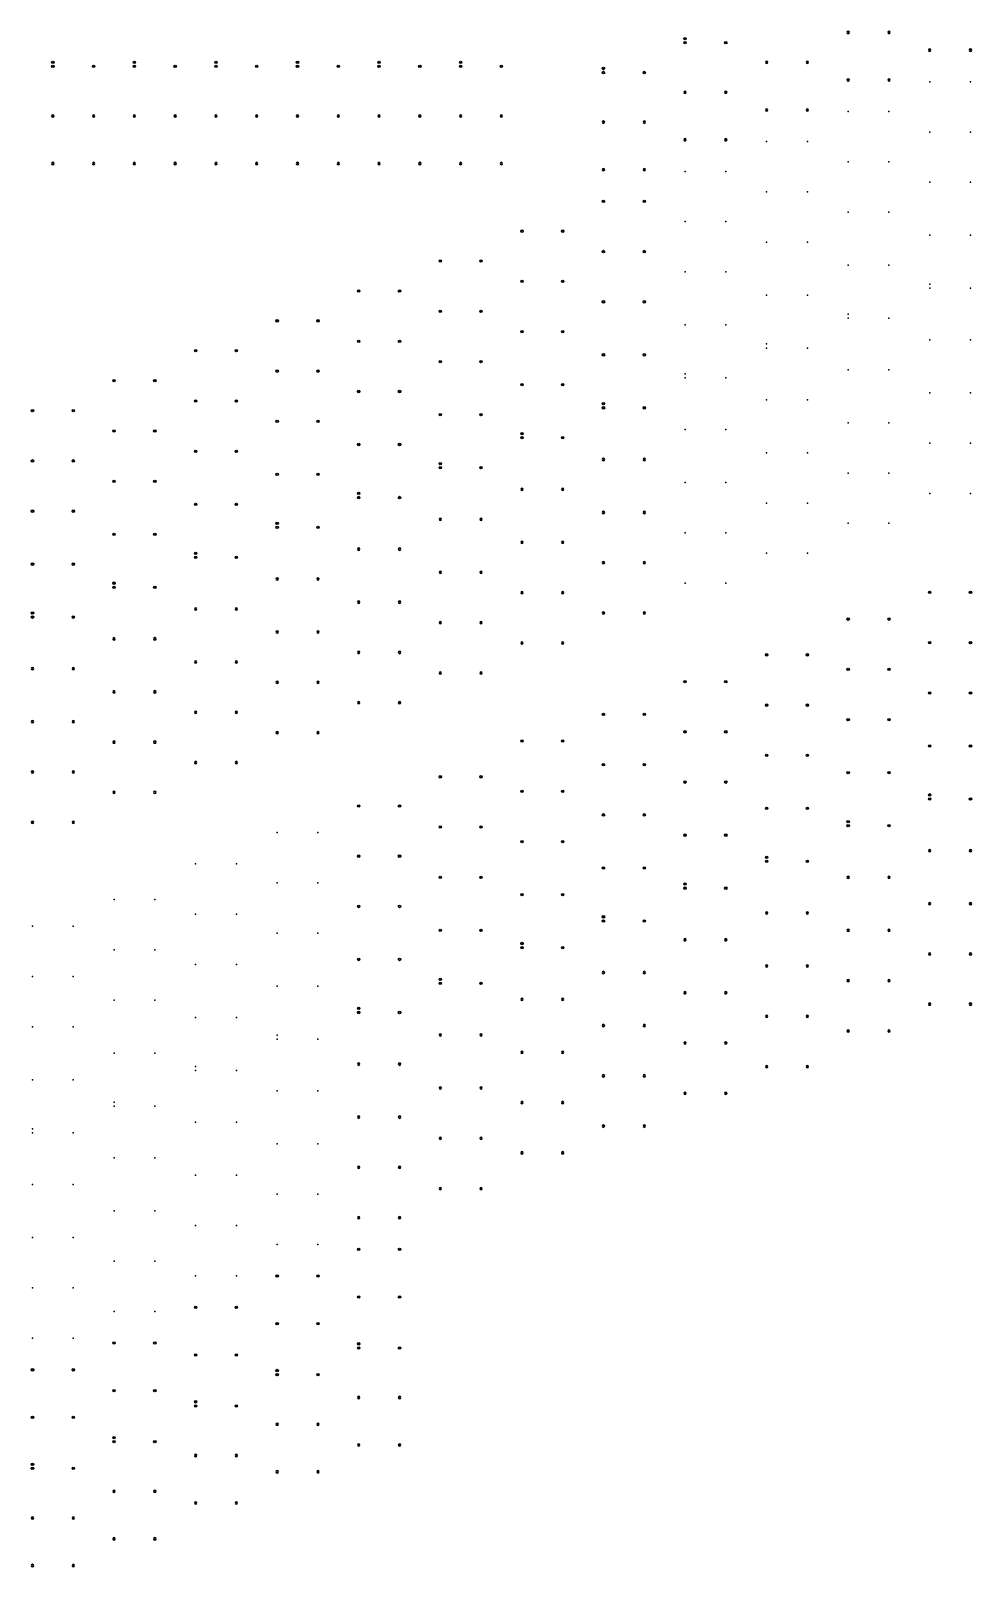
# Model space of a CAD drawing. Header units: millimetres. Extents: x 472828 to 475087, y 4317878 to 4319084.
# Drawn here: x 474806.3 to 474944.8, y 4318010 to 4318236.1 of the extents above; entities that cross this region are included whole.
import ezdxf

# ---------------------------------------------------------------- set-up
doc = ezdxf.new("R2010")
doc.units = ezdxf.units.MM
doc.linetypes.add('CENTER2', pattern=[1.125, 0.75, -0.125, 0.125, -0.125])
for name, color, linetype in [('10_T3_EOS_PILE_CP170_2_205', 10, 'Continuous'), ('12_T3_EOS_PILE_CP140_205', 12, 'Continuous'), ('13_T3_EOS_PILE_HEA_MOT_170', 13, 'Continuous'), ('14_T3_EOS_PILE_CP140_195', 14, 'Continuous'), ('15_T3_EOS_PILE_IPEA_1_225', 15, 'Continuous'), ('5_T3_EOS_PILE_HEA_MOT_190', 5, 'Continuous'), ('8_T3_EOS_PILE_CP170_1_220', 8, 'Continuous')]:
    doc.layers.add(name, color=color, linetype=linetype)

# ---------------------------------------------------------------- blocks, each defined once
blk = doc.blocks.new('*U3')
at = {"color": 0, "linetype": 'CENTER2', "transparency": 16777216}
for p, q in [((-183, 0), (-36, 0)), ((0, 36), (0, 183)), ((36, 0), (183, 0)), ((0, -183), (0, -36))]:
    blk.add_line(p, q, dxfattribs=at)
at = {"color": 0, "linetype": 'Continuous', "transparency": 16777216}
for p, q in [((-18, 0), (18, 0)), ((0, -18), (0, 18))]:
    blk.add_line(p, q, dxfattribs=at)
blk = doc.blocks.new('A$C6274595C')
at = {"color": 0}
blk.add_circle((0, 0), 179, dxfattribs=at)
at = {"color": 0, "linetype": 'CENTER2', "rotation": 45}
blk.add_blockref('*U3', (0, 0), dxfattribs=at)
blk = doc.blocks.new('*U5')
at = {"color": 0, "linetype": 'CENTER2', "transparency": 16777216}
for p, q in [((-183, 0), (-36, 0)), ((0, 36), (0, 183)), ((36, 0), (183, 0)), ((0, -183), (0, -36))]:
    blk.add_line(p, q, dxfattribs=at)
at = {"color": 0, "linetype": 'Continuous', "transparency": 16777216}
for p, q in [((-18, 0), (18, 0)), ((0, -18), (0, 18))]:
    blk.add_line(p, q, dxfattribs=at)
blk = doc.blocks.new('b-p')
at = {"color": 5}
blk.add_circle((0, 0), 179, dxfattribs=at)
at = {"color": 5, "linetype": 'CENTER2', "rotation": 45}
blk.add_blockref('*U5', (0, 0), dxfattribs=at)
blk = doc.blocks.new('*U7')
at = {"color": 0, "linetype": 'CENTER2', "transparency": 16777216}
for p, q in [((-183, 0), (-36, 0)), ((0, 36), (0, 183)), ((36, 0), (183, 0)), ((0, -183), (0, -36))]:
    blk.add_line(p, q, dxfattribs=at)
at = {"color": 0, "linetype": 'Continuous', "transparency": 16777216}
for p, q in [((-18, 0), (18, 0)), ((0, -18), (0, 18))]:
    blk.add_line(p, q, dxfattribs=at)
blk = doc.blocks.new('PVH POST')
at = {"color": 5}
blk.add_circle((0, 0), 179, dxfattribs=at)
at = {"color": 5, "linetype": 'CENTER2', "rotation": 45}
blk.add_blockref('*U7', (0, 0), dxfattribs=at)

msp = doc.modelspace()

# ---------------------------------------------------------------- linework, layer by layer
at = {"layer": '10_T3_EOS_PILE_CP170_2_205', "extrusion": (0, 0.026041, 0.999661)}
for p in [(474944.53, 4318175.46, 694.05), (474944.53, 4318168.06, 694.24)]:
    msp.add_point(p, dxfattribs=at)
at = {"layer": '10_T3_EOS_PILE_CP170_2_205', "extrusion": (0, 0.021666, 0.999765)}
for p in [(474932.53, 4318171.05, 694.27), (474932.53, 4318163.66, 694.44)]:
    msp.add_point(p, dxfattribs=at)
at = {"layer": '10_T3_EOS_PILE_CP170_2_205', "extrusion": (0, 0.018336, 0.999832)}
for p in [(474920.53, 4318166.65, 694.58), (474920.53, 4318159.25, 694.71)]:
    msp.add_point(p, dxfattribs=at)
at = {"layer": '10_T3_EOS_PILE_CP170_2_205', "extrusion": (0, 0.015811, 0.999875)}
for p in [(474908.53, 4318162.25, 694.91), (474908.53, 4318154.85, 695.02)]:
    msp.add_point(p, dxfattribs=at)
at = {"layer": '10_T3_EOS_PILE_CP170_2_205', "extrusion": (0, -0.004616, 0.999989)}
for p in [(474848.53, 4318118.15, 704.94), (474836.53, 4318113.55, 704.67), (474848.53, 4318110.75, 704.91), (474824.53, 4318108.29, 704.4), (474836.53, 4318106.15, 704.64), (474812.53, 4318104.36, 704.12), (474824.53, 4318100.89, 704.36), (474812.53, 4318096.96, 704.09)]:
    msp.add_point(p, dxfattribs=at)
at = {"layer": '12_T3_EOS_PILE_CP140_205', "extrusion": (0, 0.026041, 0.999661)}
for p in [(474938.53, 4318228.64, 692.67), (474938.53, 4318221.24, 692.86), (474944.53, 4318190.65, 693.65), (474944.53, 4318182.85, 693.86), (474938.53, 4318175.46, 694.05), (474938.53, 4318168.06, 694.24)]:
    msp.add_point(p, dxfattribs=at)
at = {"layer": '12_T3_EOS_PILE_CP140_205', "extrusion": (0, 0.021666, 0.999765)}
for p in [(474926.53, 4318224.24, 693.12), (474926.53, 4318216.84, 693.28), (474932.53, 4318186.25, 693.95), (474932.53, 4318178.45, 694.11), (474926.53, 4318171.05, 694.27), (474926.53, 4318163.66, 694.44)]:
    msp.add_point(p, dxfattribs=at)
at = {"layer": '12_T3_EOS_PILE_CP140_205', "extrusion": (0, 0.018336, 0.999832)}
for p in [(474914.53, 4318219.84, 693.6), (474914.53, 4318212.45, 693.74), (474920.53, 4318181.85, 694.3), (474920.53, 4318174.05, 694.44), (474914.53, 4318166.65, 694.58), (474914.53, 4318159.25, 694.71)]:
    msp.add_point(p, dxfattribs=at)
at = {"layer": '12_T3_EOS_PILE_CP140_205', "extrusion": (0, 0.015811, 0.999875)}
for p in [(474902.53, 4318215.45, 694.07), (474902.53, 4318208.05, 694.18), (474908.53, 4318177.45, 694.67), (474908.53, 4318169.65, 694.79), (474902.53, 4318162.25, 694.91), (474902.53, 4318154.85, 695.02)]:
    msp.add_point(p, dxfattribs=at)
at = {"layer": '12_T3_EOS_PILE_CP140_205', "extrusion": (0, -0.004616, 0.999989)}
for p in [(474842.53, 4318118.15, 704.94), (474830.53, 4318113.55, 704.67), (474842.53, 4318110.75, 704.91), (474818.53, 4318108.29, 704.4), (474830.53, 4318106.15, 704.64), (474806.53, 4318104.36, 704.12), (474818.53, 4318100.89, 704.36), (474806.53, 4318096.96, 704.09), (474842.53, 4318064.95, 704.7), (474830.53, 4318060.35, 704.42), (474842.53, 4318057.55, 704.66), (474818.53, 4318055.09, 704.15), (474830.53, 4318052.95, 704.39), (474806.53, 4318051.16, 703.88), (474818.53, 4318047.69, 704.12), (474806.53, 4318043.76, 703.85)]:
    msp.add_point(p, dxfattribs=at)
at = {"layer": '13_T3_EOS_PILE_HEA_MOT_170', "extrusion": (0, 0.026041, 0.999661)}
for p in [(474938.53, 4318198.85, 693.44), (474938.53, 4318198.25, 693.46)]:
    msp.add_point(p, dxfattribs=at)
at = {"layer": '13_T3_EOS_PILE_HEA_MOT_170', "extrusion": (0, 0.021666, 0.999765)}
for p in [(474926.53, 4318194.45, 693.77), (474926.53, 4318193.85, 693.78)]:
    msp.add_point(p, dxfattribs=at)
at = {"layer": '13_T3_EOS_PILE_HEA_MOT_170', "extrusion": (0, 0.018336, 0.999832)}
for p in [(474914.53, 4318190.05, 694.15), (474914.53, 4318189.45, 694.16)]:
    msp.add_point(p, dxfattribs=at)
at = {"layer": '13_T3_EOS_PILE_HEA_MOT_170', "extrusion": (0, 0.015811, 0.999875)}
for p in [(474902.53, 4318185.65, 694.54), (474902.53, 4318185.05, 694.55)]:
    msp.add_point(p, dxfattribs=at)
at = {"layer": '13_T3_EOS_PILE_HEA_MOT_170', "extrusion": (0, -0.004616, 0.999989)}
for p in [(474848.53, 4318087.75, 704.8), (474836.53, 4318083.15, 704.53), (474824.53, 4318077.89, 704.26), (474812.53, 4318073.96, 703.98)]:
    msp.add_point(p, dxfattribs=at)
at = {"layer": '14_T3_EOS_PILE_CP140_195', "extrusion": (0, 0.026041, 0.999661)}
for p in [(474944.53, 4318228.64, 692.67), (474944.53, 4318221.24, 692.86), (474944.53, 4318213.84, 693.05), (474944.53, 4318206.05, 693.25)]:
    msp.add_point(p, dxfattribs=at)
at = {"layer": '14_T3_EOS_PILE_CP140_195', "extrusion": (0, 0.021666, 0.999765)}
for p in [(474932.53, 4318224.24, 693.12), (474932.53, 4318216.84, 693.28), (474932.53, 4318209.45, 693.44), (474932.53, 4318201.65, 693.61)]:
    msp.add_point(p, dxfattribs=at)
at = {"layer": '14_T3_EOS_PILE_CP140_195', "extrusion": (0, 0.018336, 0.999832)}
for p in [(474920.53, 4318219.84, 693.6), (474920.53, 4318212.45, 693.74), (474920.53, 4318205.05, 693.87), (474920.53, 4318197.25, 694.02)]:
    msp.add_point(p, dxfattribs=at)
at = {"layer": '14_T3_EOS_PILE_CP140_195', "extrusion": (0, 0.015811, 0.999875)}
for p in [(474908.53, 4318215.45, 694.07), (474908.53, 4318208.05, 694.18), (474908.53, 4318200.65, 694.3), (474908.53, 4318192.85, 694.42)]:
    msp.add_point(p, dxfattribs=at)
at = {"layer": '14_T3_EOS_PILE_CP140_195', "extrusion": (0, -0.004616, 0.999989)}
for p in [(474848.53, 4318080.15, 704.77), (474836.53, 4318075.55, 704.49), (474848.53, 4318072.35, 704.73), (474824.53, 4318070.29, 704.22), (474812.53, 4318066.36, 703.95), (474836.53, 4318067.75, 704.46), (474848.53, 4318064.95, 704.7), (474824.53, 4318062.49, 704.19), (474836.53, 4318060.35, 704.42), (474812.53, 4318058.56, 703.91), (474848.53, 4318057.55, 704.66), (474824.53, 4318055.09, 704.15), (474836.53, 4318052.95, 704.39), (474812.53, 4318051.16, 703.88), (474824.53, 4318047.69, 704.12), (474812.53, 4318043.76, 703.85)]:
    msp.add_point(p, dxfattribs=at)
at = {"layer": '15_T3_EOS_PILE_IPEA_1_225', "extrusion": (0, 0.026041, 0.999661)}
msp.add_point((474944.53, 4318198.25, 693.46), dxfattribs=at)
at = {"layer": '15_T3_EOS_PILE_IPEA_1_225', "extrusion": (0, 0.021666, 0.999765)}
msp.add_point((474932.53, 4318193.85, 693.78), dxfattribs=at)
at = {"layer": '15_T3_EOS_PILE_IPEA_1_225', "extrusion": (0, 0.018336, 0.999832)}
msp.add_point((474920.53, 4318189.45, 694.16), dxfattribs=at)
at = {"layer": '15_T3_EOS_PILE_IPEA_1_225', "extrusion": (0, 0.015811, 0.999875)}
msp.add_point((474908.53, 4318185.05, 694.55), dxfattribs=at)
at = {"layer": '5_T3_EOS_PILE_HEA_MOT_190', "extrusion": (0, -0.004616, 0.999989)}
for p in [(474842.53, 4318088.35, 704.81), (474842.53, 4318087.75, 704.8), (474830.53, 4318083.75, 704.53), (474830.53, 4318083.15, 704.53), (474818.53, 4318078.49, 704.26), (474818.53, 4318077.89, 704.26), (474806.53, 4318074.56, 703.99), (474806.53, 4318073.96, 703.98)]:
    msp.add_point(p, dxfattribs=at)
at = {"layer": '8_T3_EOS_PILE_CP170_1_220', "extrusion": (0, 0.026041, 0.999661)}
for p in [(474938.53, 4318213.84, 693.05), (474938.53, 4318206.05, 693.25), (474938.53, 4318190.65, 693.65), (474938.53, 4318182.85, 693.86)]:
    msp.add_point(p, dxfattribs=at)
at = {"layer": '8_T3_EOS_PILE_CP170_1_220', "extrusion": (0, 0.021666, 0.999765)}
for p in [(474926.53, 4318209.45, 693.44), (474926.53, 4318201.65, 693.61), (474926.53, 4318186.25, 693.95), (474926.53, 4318178.45, 694.11)]:
    msp.add_point(p, dxfattribs=at)
at = {"layer": '8_T3_EOS_PILE_CP170_1_220', "extrusion": (0, 0.018336, 0.999832)}
for p in [(474914.53, 4318205.05, 693.87), (474914.53, 4318197.25, 694.02), (474914.53, 4318181.85, 694.3), (474914.53, 4318174.05, 694.44)]:
    msp.add_point(p, dxfattribs=at)
at = {"layer": '8_T3_EOS_PILE_CP170_1_220', "extrusion": (0, 0.015811, 0.999875)}
for p in [(474902.53, 4318200.65, 694.3), (474902.53, 4318192.85, 694.42), (474902.53, 4318177.45, 694.67), (474902.53, 4318169.65, 694.79)]:
    msp.add_point(p, dxfattribs=at)
at = {"layer": '8_T3_EOS_PILE_CP170_1_220', "extrusion": (0, -0.004616, 0.999989)}
for p in [(474842.53, 4318103.35, 704.87), (474848.53, 4318103.35, 704.87), (474830.53, 4318098.75, 704.6), (474836.53, 4318098.75, 704.6), (474818.53, 4318093.49, 704.33), (474824.53, 4318093.49, 704.33), (474842.53, 4318095.55, 704.84), (474848.53, 4318095.55, 704.84), (474806.53, 4318089.56, 704.06), (474812.53, 4318089.56, 704.06), (474830.53, 4318090.95, 704.57), (474836.53, 4318090.95, 704.57), (474818.53, 4318085.69, 704.29), (474824.53, 4318085.69, 704.29), (474806.53, 4318081.76, 704.02), (474812.53, 4318081.76, 704.02), (474842.53, 4318080.15, 704.77), (474830.53, 4318075.55, 704.49), (474842.53, 4318072.35, 704.73), (474818.53, 4318070.29, 704.22), (474806.53, 4318066.36, 703.95), (474830.53, 4318067.75, 704.46), (474818.53, 4318062.49, 704.19), (474806.53, 4318058.56, 703.91)]:
    msp.add_point(p, dxfattribs=at)

# ---------------------------------------------------------------- block references
at = {"color": 0, "extrusion": (0, 0.019942, 0.999801), "yscale": 0.001, "zscale": 0.001}
for name, p, xscale, rotation in [('PVH POST', (-474926.53, -4317363.37, 86805.54), -0.001, 89.99999999999991), ('PVH POST', (-474932.53, -4317363.37, 86805.54), -0.001, 89.99999999999991), ('PVH POST', (-474902.53, -4317362.46, 86806.32), 0.001, 89.99999999999999), ('PVH POST', (-474902.53, -4317361.86, 86806.32), 0.001, 89.99999999999999), ('b-p', (-474908.53, -4317361.86, 86806.32), 0.001, 89.99999999999999), ('PVH POST', (-474914.53, -4317358.96, 86805.94), -0.001, 89.99999999999991), ('PVH POST', (-474920.53, -4317358.96, 86805.94), -0.001, 89.99999999999991), ('PVH POST', (-474938.53, -4317360.77, 86805.17), -0.001, 89.99999999999991), ('PVH POST', (-474944.53, -4317360.77, 86805.17), -0.001, 89.99999999999991), ('A$C6274595C', (-474890.53, -4317358.05, 86806.71), 0.001, 89.99999999999999), ('A$C6274595C', (-474890.53, -4317357.45, 86806.71), 0.001, 89.99999999999999), ('b-p', (-474896.53, -4317357.45, 86806.71), 0.001, 89.99999999999999), ('PVH POST', (-474926.53, -4317356.37, 86805.54), -0.001, 89.99999999999991), ('PVH POST', (-474932.53, -4317356.37, 86805.54), -0.001, 89.99999999999991), ('PVH POST', (-474902.53, -4317354.56, 86806.32), -0.001, 89.99999999999991), ('PVH POST', (-474908.53, -4317354.56, 86806.32), -0.001, 89.99999999999991), ('PVH POST', (-474914.53, -4317351.96, 86805.94), -0.001, 89.99999999999991), ('PVH POST', (-474920.53, -4317351.96, 86805.94), -0.001, 89.99999999999991), ('A$C6274595C', (-474890.53, -4317350.15, 86806.71), -0.001, 89.99999999999991), ('A$C6274595C', (-474896.53, -4317350.15, 86806.71), -0.001, 89.99999999999991), ('PVH POST', (-474902.53, -4317347.56, 86806.32), -0.001, 89.99999999999991), ('PVH POST', (-474908.53, -4317347.56, 86806.32), -0.001, 89.99999999999991), ('A$C6274595C', (-474890.53, -4317343.15, 86806.71), -0.001, 89.99999999999991), ('A$C6274595C', (-474896.53, -4317343.15, 86806.71), -0.001, 89.99999999999991)]:
    msp.add_blockref(name, p, dxfattribs=dict(at, xscale=xscale, rotation=rotation))
at = {"color": 0, "extrusion": (0, 0.021167, 0.999776), "yscale": 0.001, "zscale": 0.001}
for name, p, xscale, rotation in [('PVH POST', (-474809.52, -4317249.32, 92098.71), 0.001, 89.99999999999999), ('PVH POST', (-474821.52, -4317249.32, 92098.71), 0.001, 89.99999999999999), ('PVH POST', (-474833.52, -4317249.32, 92098.71), 0.001, 89.99999999999999), ('PVH POST', (-474845.52, -4317249.32, 92098.71), 0.001, 89.99999999999999), ('PVH POST', (-474857.52, -4317249.32, 92098.71), 0.001, 89.99999999999999), ('A$C6274595C', (-474869.52, -4317249.32, 92098.71), 0.001, 89.99999999999999), ('PVH POST', (-474809.52, -4317248.72, 92098.71), 0.001, 89.99999999999999), ('b-p', (-474815.52, -4317248.71, 92098.71), 0.001, 89.99999999999999), ('PVH POST', (-474821.52, -4317248.72, 92098.71), 0.001, 89.99999999999999), ('b-p', (-474827.52, -4317248.71, 92098.71), 0.001, 89.99999999999999), ('PVH POST', (-474833.52, -4317248.72, 92098.71), 0.001, 89.99999999999999), ('b-p', (-474839.52, -4317248.71, 92098.71), 0.001, 89.99999999999999), ('PVH POST', (-474845.52, -4317248.72, 92098.71), 0.001, 89.99999999999999), ('b-p', (-474851.52, -4317248.71, 92098.71), 0.001, 89.99999999999999), ('PVH POST', (-474857.52, -4317248.72, 92098.71), 0.001, 89.99999999999999), ('b-p', (-474863.52, -4317248.71, 92098.71), 0.001, 89.99999999999999), ('A$C6274595C', (-474869.52, -4317248.72, 92098.71), 0.001, 89.99999999999999), ('b-p', (-474875.52, -4317248.71, 92098.71), 0.001, 89.99999999999999), ('PVH POST', (-474809.52, -4317241.41, 92098.71), -0.001, 89.99999999999991), ('PVH POST', (-474815.52, -4317241.41, 92098.71), -0.001, 89.99999999999991), ('PVH POST', (-474821.52, -4317241.41, 92098.71), -0.001, 89.99999999999991), ('PVH POST', (-474827.52, -4317241.41, 92098.71), -0.001, 89.99999999999991), ('PVH POST', (-474833.52, -4317241.41, 92098.71), -0.001, 89.99999999999991), ('PVH POST', (-474839.52, -4317241.41, 92098.71), -0.001, 89.99999999999991), ('PVH POST', (-474845.52, -4317241.41, 92098.71), -0.001, 89.99999999999991), ('PVH POST', (-474851.52, -4317241.41, 92098.71), -0.001, 89.99999999999991), ('PVH POST', (-474857.52, -4317241.41, 92098.71), -0.001, 89.99999999999991), ('PVH POST', (-474863.52, -4317241.41, 92098.71), -0.001, 89.99999999999991), ('A$C6274595C', (-474869.52, -4317241.41, 92098.71), -0.001, 89.99999999999991), ('A$C6274595C', (-474875.52, -4317241.41, 92098.71), -0.001, 89.99999999999991), ('PVH POST', (-474809.52, -4317234.41, 92098.71), -0.001, 89.99999999999991), ('PVH POST', (-474815.52, -4317234.41, 92098.71), -0.001, 89.99999999999991), ('PVH POST', (-474821.52, -4317234.41, 92098.71), -0.001, 89.99999999999991), ('PVH POST', (-474827.52, -4317234.41, 92098.71), -0.001, 89.99999999999991), ('PVH POST', (-474833.52, -4317234.41, 92098.71), -0.001, 89.99999999999991), ('PVH POST', (-474839.52, -4317234.41, 92098.71), -0.001, 89.99999999999991), ('PVH POST', (-474845.52, -4317234.41, 92098.71), -0.001, 89.99999999999991), ('PVH POST', (-474851.52, -4317234.41, 92098.71), -0.001, 89.99999999999991), ('PVH POST', (-474857.52, -4317234.41, 92098.71), -0.001, 89.99999999999991), ('PVH POST', (-474863.52, -4317234.41, 92098.71), -0.001, 89.99999999999991), ('A$C6274595C', (-474869.52, -4317234.41, 92098.71), -0.001, 89.99999999999991), ('A$C6274595C', (-474875.52, -4317234.41, 92098.71), -0.001, 89.99999999999991)]:
    msp.add_blockref(name, p, dxfattribs=dict(at, xscale=xscale, rotation=rotation))
at = {"color": 0, "extrusion": (0, 0.010668, 0.999943), "yscale": 0.001, "zscale": 0.001, "rotation": 270}
for name, p, xscale in [('A$C6274595C', (474890.53, 4317957.91, 46761.73), 0.001), ('A$C6274595C', (474896.53, 4317957.91, 46761.73), 0.001), ('A$C6274595C', (474890.53, 4317950.51, 46761.73), 0.001), ('A$C6274595C', (474896.53, 4317950.51, 46761.73), 0.001), ('A$C6274595C', (474890.53, 4317943.11, 46761.73), 0.001), ('A$C6274595C', (474896.53, 4317943.11, 46761.73), 0.001), ('A$C6274595C', (474890.53, 4317935.31, 46761.73), 0.001), ('A$C6274595C', (474896.53, 4317935.31, 46761.73), 0.001), ('A$C6274595C', (474890.53, 4317928.11, 46761.73), 0.001), ('A$C6274595C', (474890.53, 4317927.51, 46761.73), 0.001), ('b-p', (474896.53, 4317927.51, 46761.73), 0.001), ('A$C6274595C', (474890.53, 4317919.91, 46761.73), -0.001), ('A$C6274595C', (474896.53, 4317919.91, 46761.73), -0.001), ('A$C6274595C', (474890.53, 4317912.11, 46761.73), -0.001), ('A$C6274595C', (474896.53, 4317912.11, 46761.73), -0.001), ('A$C6274595C', (474890.53, 4317904.71, 46761.73), -0.001), ('A$C6274595C', (474896.53, 4317904.71, 46761.73), -0.001), ('A$C6274595C', (474890.53, 4317897.31, 46761.73), -0.001), ('A$C6274595C', (474896.53, 4317897.31, 46761.73), -0.001)]:
    msp.add_blockref(name, p, dxfattribs=dict(at, xscale=xscale))
at = {"color": 0, "extrusion": (0, 0.009043, 0.999959), "yscale": 0.001, "zscale": 0.001, "rotation": 270}
for name, p, xscale in [('A$C6274595C', (474878.53, 4318023.79, 39746), 0.001), ('A$C6274595C', (474884.53, 4318023.79, 39746), 0.001), ('A$C6274595C', (474878.53, 4318016.39, 39746), 0.001), ('A$C6274595C', (474884.53, 4318016.39, 39746), 0.001), ('A$C6274595C', (474878.53, 4318008.99, 39746), 0.001), ('A$C6274595C', (474884.53, 4318008.99, 39746), 0.001), ('A$C6274595C', (474878.53, 4318001.19, 39746), 0.001), ('A$C6274595C', (474884.53, 4318001.19, 39746), 0.001), ('A$C6274595C', (474878.53, 4317993.99, 39746), 0.001), ('A$C6274595C', (474878.53, 4317993.39, 39746), 0.001), ('b-p', (474884.53, 4317993.39, 39746), 0.001), ('A$C6274595C', (474878.53, 4317985.79, 39746), -0.001), ('A$C6274595C', (474884.53, 4317985.79, 39746), -0.001), ('A$C6274595C', (474878.53, 4317977.99, 39746), -0.001), ('A$C6274595C', (474884.53, 4317977.99, 39746), -0.001), ('A$C6274595C', (474878.53, 4317970.59, 39746), -0.001), ('A$C6274595C', (474884.53, 4317970.59, 39746), -0.001), ('A$C6274595C', (474878.53, 4317963.19, 39746), -0.001), ('A$C6274595C', (474884.53, 4317963.19, 39746), -0.001)]:
    msp.add_blockref(name, p, dxfattribs=dict(at, xscale=xscale))
at = {"color": 0, "extrusion": (0, 0.010457, 0.999945), "yscale": 0.001, "zscale": 0.001, "rotation": 270}
for name, p, xscale in [('A$C6274595C', (474866.53, 4317958.88, 45850.26), 0.001), ('A$C6274595C', (474872.53, 4317958.88, 45850.26), 0.001), ('A$C6274595C', (474866.53, 4317951.48, 45850.26), 0.001), ('A$C6274595C', (474872.53, 4317951.48, 45850.26), 0.001), ('A$C6274595C', (474866.53, 4317944.08, 45850.26), 0.001), ('A$C6274595C', (474872.53, 4317944.08, 45850.26), 0.001), ('A$C6274595C', (474866.53, 4317936.28, 45850.26), 0.001), ('A$C6274595C', (474872.53, 4317936.28, 45850.26), 0.001), ('A$C6274595C', (474866.53, 4317929.08, 45850.26), 0.001), ('A$C6274595C', (474866.53, 4317928.48, 45850.26), 0.001), ('b-p', (474872.53, 4317928.48, 45850.26), 0.001), ('A$C6274595C', (474866.53, 4317920.88, 45850.26), -0.001), ('A$C6274595C', (474872.53, 4317920.88, 45850.26), -0.001), ('A$C6274595C', (474866.53, 4317913.08, 45850.26), -0.001), ('A$C6274595C', (474872.53, 4317913.08, 45850.26), -0.001), ('A$C6274595C', (474866.53, 4317905.68, 45850.26), -0.001), ('A$C6274595C', (474872.53, 4317905.68, 45850.26), -0.001), ('A$C6274595C', (474866.53, 4317898.28, 45850.26), -0.001), ('A$C6274595C', (474872.53, 4317898.28, 45850.26), -0.001)]:
    msp.add_blockref(name, p, dxfattribs=dict(at, xscale=xscale))
at = {"color": 0, "extrusion": (0, 0.013195, 0.999913), "yscale": 0.001, "zscale": 0.001, "rotation": 270}
for name, p, xscale in [('A$C6274595C', (474854.53, 4317812.72, 57675.86), 0.001), ('A$C6274595C', (474860.53, 4317812.72, 57675.86), 0.001), ('A$C6274595C', (474854.53, 4317805.32, 57675.86), 0.001), ('A$C6274595C', (474860.53, 4317805.32, 57675.86), 0.001), ('A$C6274595C', (474854.53, 4317797.92, 57675.86), 0.001), ('A$C6274595C', (474860.53, 4317797.92, 57675.86), 0.001), ('A$C6274595C', (474854.53, 4317790.12, 57675.86), 0.001), ('A$C6274595C', (474860.53, 4317790.12, 57675.86), 0.001), ('A$C6274595C', (474854.53, 4317782.92, 57675.86), 0.001), ('A$C6274595C', (474854.53, 4317782.32, 57675.86), 0.001), ('b-p', (474860.53, 4317782.32, 57675.86), 0.001), ('A$C6274595C', (474854.53, 4317774.72, 57675.86), -0.001), ('A$C6274595C', (474860.53, 4317774.72, 57675.86), -0.001), ('A$C6274595C', (474854.53, 4317766.92, 57675.86), -0.001), ('A$C6274595C', (474860.53, 4317766.92, 57675.86), -0.001), ('A$C6274595C', (474854.53, 4317759.52, 57675.86), -0.001), ('A$C6274595C', (474860.53, 4317759.52, 57675.86), -0.001), ('A$C6274595C', (474854.53, 4317752.12, 57675.86), -0.001), ('A$C6274595C', (474860.53, 4317752.12, 57675.86), -0.001)]:
    msp.add_blockref(name, p, dxfattribs=dict(at, xscale=xscale))
at = {"color": 0, "extrusion": (0, 0.016132, 0.99987), "yscale": 0.001, "zscale": 0.001}
for name, p, xscale, rotation in [('A$C6274595C', (-474842.53, -4317620.31, 70356.55), 0.001, 89.99999999999999), ('A$C6274595C', (-474848.53, -4317620.31, 70356.55), 0.001, 89.99999999999999), ('A$C6274595C', (-474842.53, -4317612.91, 70356.55), 0.001, 89.99999999999999), ('A$C6274595C', (-474848.53, -4317612.91, 70356.55), 0.001, 89.99999999999999), ('A$C6274595C', (-474842.53, -4317605.51, 70356.55), 0.001, 89.99999999999999), ('A$C6274595C', (-474848.53, -4317605.51, 70356.55), 0.001, 89.99999999999999), ('A$C6274595C', (-474842.53, -4317597.71, 70356.55), 0.001, 89.99999999999999), ('A$C6274595C', (-474848.53, -4317597.71, 70356.55), 0.001, 89.99999999999999), ('A$C6274595C', (-474842.53, -4317590.51, 70356.55), 0.001, 89.99999999999999), ('A$C6274595C', (-474842.53, -4317589.91, 70356.55), 0.001, 89.99999999999999), ('b-p', (-474848.53, -4317589.91, 70356.55), 0.001, 89.99999999999999), ('A$C6274595C', (-474842.53, -4317582.31, 70356.55), -0.001, 89.99999999999991), ('A$C6274595C', (-474848.53, -4317582.31, 70356.55), -0.001, 89.99999999999991), ('A$C6274595C', (-474842.53, -4317574.51, 70356.55), -0.001, 89.99999999999991), ('A$C6274595C', (-474848.53, -4317574.51, 70356.55), -0.001, 89.99999999999991), ('A$C6274595C', (-474842.53, -4317567.11, 70356.55), -0.001, 89.99999999999991), ('A$C6274595C', (-474848.53, -4317567.11, 70356.55), -0.001, 89.99999999999991), ('A$C6274595C', (-474842.53, -4317559.71, 70356.55), -0.001, 89.99999999999991), ('A$C6274595C', (-474848.53, -4317559.71, 70356.55), -0.001, 89.99999999999991)]:
    msp.add_blockref(name, p, dxfattribs=dict(at, xscale=xscale, rotation=rotation))
at = {"color": 0, "extrusion": (0, 0.01832, 0.999832), "yscale": 0.001, "zscale": 0.001}
for name, p, xscale, rotation in [('A$C6274595C', (-474830.53, -4317451.58, 79806.15), 0.001, 89.99999999999999), ('A$C6274595C', (-474836.53, -4317451.58, 79806.15), 0.001, 89.99999999999999), ('A$C6274595C', (-474830.53, -4317444.18, 79806.15), 0.001, 89.99999999999999), ('A$C6274595C', (-474836.53, -4317444.18, 79806.15), 0.001, 89.99999999999999), ('A$C6274595C', (-474830.53, -4317436.78, 79806.15), 0.001, 89.99999999999999), ('A$C6274595C', (-474836.53, -4317436.78, 79806.15), 0.001, 89.99999999999999), ('A$C6274595C', (-474830.53, -4317428.98, 79806.15), 0.001, 89.99999999999999), ('A$C6274595C', (-474836.53, -4317428.98, 79806.15), 0.001, 89.99999999999999), ('A$C6274595C', (-474830.53, -4317421.78, 79806.15), 0.001, 89.99999999999999), ('A$C6274595C', (-474830.53, -4317421.18, 79806.15), 0.001, 89.99999999999999), ('b-p', (-474836.53, -4317421.18, 79806.15), 0.001, 89.99999999999999), ('A$C6274595C', (-474830.53, -4317413.58, 79806.15), -0.001, 89.99999999999991), ('A$C6274595C', (-474836.53, -4317413.58, 79806.15), -0.001, 89.99999999999991), ('A$C6274595C', (-474830.53, -4317405.78, 79806.15), -0.001, 89.99999999999991), ('A$C6274595C', (-474836.53, -4317405.78, 79806.15), -0.001, 89.99999999999991), ('A$C6274595C', (-474830.53, -4317398.38, 79806.15), -0.001, 89.99999999999991), ('A$C6274595C', (-474836.53, -4317398.38, 79806.15), -0.001, 89.99999999999991), ('A$C6274595C', (-474830.53, -4317390.98, 79806.15), -0.001, 89.99999999999991), ('A$C6274595C', (-474836.53, -4317390.98, 79806.15), -0.001, 89.99999999999991)]:
    msp.add_blockref(name, p, dxfattribs=dict(at, xscale=xscale, rotation=rotation))
at = {"color": 0, "extrusion": (0, 0.021422, 0.999771), "yscale": 0.001, "zscale": 0.001}
for name, p, xscale, rotation in [('A$C6274595C', (-474818.53, -4317178.83, 93199.18), 0.001, 89.99999999999999), ('A$C6274595C', (-474824.53, -4317178.83, 93199.18), 0.001, 89.99999999999999), ('A$C6274595C', (-474818.53, -4317171.43, 93199.18), 0.001, 89.99999999999999), ('A$C6274595C', (-474824.53, -4317171.43, 93199.18), 0.001, 89.99999999999999), ('A$C6274595C', (-474818.53, -4317164.03, 93199.18), 0.001, 89.99999999999999), ('A$C6274595C', (-474824.53, -4317164.03, 93199.18), 0.001, 89.99999999999999), ('A$C6274595C', (-474818.53, -4317156.23, 93199.18), 0.001, 89.99999999999999), ('A$C6274595C', (-474824.53, -4317156.23, 93199.18), 0.001, 89.99999999999999), ('A$C6274595C', (-474818.53, -4317149.03, 93199.18), 0.001, 89.99999999999999), ('A$C6274595C', (-474818.53, -4317148.43, 93199.18), 0.001, 89.99999999999999), ('b-p', (-474824.53, -4317148.43, 93199.18), 0.001, 89.99999999999999), ('A$C6274595C', (-474818.53, -4317140.83, 93199.18), -0.001, 89.99999999999991), ('A$C6274595C', (-474824.53, -4317140.83, 93199.18), -0.001, 89.99999999999991), ('A$C6274595C', (-474818.53, -4317133.03, 93199.18), -0.001, 89.99999999999991), ('A$C6274595C', (-474824.53, -4317133.03, 93199.18), -0.001, 89.99999999999991), ('A$C6274595C', (-474818.53, -4317125.63, 93199.18), -0.001, 89.99999999999991), ('A$C6274595C', (-474824.53, -4317125.63, 93199.18), -0.001, 89.99999999999991), ('A$C6274595C', (-474818.53, -4317118.23, 93199.18), -0.001, 89.99999999999991), ('A$C6274595C', (-474824.53, -4317118.23, 93199.18), -0.001, 89.99999999999991)]:
    msp.add_blockref(name, p, dxfattribs=dict(at, xscale=xscale, rotation=rotation))
at = {"color": 0, "extrusion": (0, 0.02473, 0.999694), "yscale": 0.001, "zscale": 0.001}
for name, p, xscale, rotation in [('A$C6274595C', (-474806.53, -4316842.33, 107486.89), 0.001, 89.99999999999999), ('A$C6274595C', (-474812.53, -4316842.33, 107486.89), 0.001, 89.99999999999999), ('A$C6274595C', (-474806.53, -4316834.93, 107486.89), 0.001, 89.99999999999999), ('A$C6274595C', (-474812.53, -4316834.93, 107486.89), 0.001, 89.99999999999999), ('A$C6274595C', (-474806.53, -4316827.53, 107486.89), 0.001, 89.99999999999999), ('A$C6274595C', (-474812.53, -4316827.53, 107486.89), 0.001, 89.99999999999999), ('A$C6274595C', (-474806.53, -4316819.73, 107486.89), 0.001, 89.99999999999999), ('A$C6274595C', (-474812.53, -4316819.73, 107486.89), 0.001, 89.99999999999999), ('A$C6274595C', (-474806.53, -4316812.53, 107486.89), 0.001, 89.99999999999999), ('A$C6274595C', (-474806.53, -4316811.93, 107486.89), 0.001, 89.99999999999999), ('b-p', (-474812.53, -4316811.93, 107486.89), 0.001, 89.99999999999999), ('A$C6274595C', (-474806.53, -4316804.33, 107486.89), -0.001, 89.99999999999991), ('A$C6274595C', (-474812.53, -4316804.33, 107486.89), -0.001, 89.99999999999991), ('A$C6274595C', (-474806.53, -4316796.53, 107486.89), -0.001, 89.99999999999991), ('A$C6274595C', (-474812.53, -4316796.53, 107486.89), -0.001, 89.99999999999991), ('A$C6274595C', (-474806.53, -4316789.13, 107486.89), -0.001, 89.99999999999991), ('A$C6274595C', (-474812.53, -4316789.13, 107486.89), -0.001, 89.99999999999991), ('A$C6274595C', (-474806.53, -4316781.73, 107486.89), -0.001, 89.99999999999991), ('A$C6274595C', (-474812.53, -4316781.73, 107486.89), -0.001, 89.99999999999991)]:
    msp.add_blockref(name, p, dxfattribs=dict(at, xscale=xscale, rotation=rotation))
at = {"color": 0, "extrusion": (0, -0.004616, 0.999989), "yscale": 0.001, "zscale": 0.001, "rotation": 270}
for name, p, xscale in [('A$C6274595C', (474938.53, 4318110.77, -19223.8), 0.001), ('A$C6274595C', (474944.53, 4318110.77, -19223.8), 0.001), ('A$C6274595C', (474926.53, 4318106.83, -19224.06), 0.001), ('A$C6274595C', (474932.53, 4318106.83, -19224.06), 0.001), ('A$C6274595C', (474938.53, 4318103.37, -19223.8), 0.001), ('A$C6274595C', (474944.53, 4318103.37, -19223.8), 0.001), ('A$C6274595C', (474914.53, 4318101.57, -19224.3), 0.001), ('A$C6274595C', (474920.53, 4318101.57, -19224.3), 0.001), ('A$C6274595C', (474926.53, 4318099.43, -19224.06), 0.001), ('A$C6274595C', (474932.53, 4318099.43, -19224.06), 0.001), ('A$C6274595C', (474902.53, 4318097.64, -19224.56), 0.001), ('A$C6274595C', (474908.53, 4318097.64, -19224.56), 0.001), ('A$C6274595C', (474938.53, 4318095.97, -19223.8), 0.001), ('A$C6274595C', (474944.53, 4318095.97, -19223.8), 0.001), ('A$C6274595C', (474914.53, 4318094.17, -19224.3), 0.001), ('A$C6274595C', (474920.53, 4318094.17, -19224.3), 0.001), ('A$C6274595C', (474890.53, 4318092.82, -19224.81), 0.001), ('A$C6274595C', (474896.53, 4318092.82, -19224.81), 0.001), ('A$C6274595C', (474926.53, 4318092.03, -19224.06), 0.001), ('A$C6274595C', (474932.53, 4318092.03, -19224.06), 0.001), ('A$C6274595C', (474878.53, 4318088.89, -19225.06), 0.001), ('A$C6274595C', (474884.53, 4318088.89, -19225.06), 0.001), ('A$C6274595C', (474902.53, 4318090.24, -19224.56), 0.001), ('A$C6274595C', (474908.53, 4318090.24, -19224.56), 0.001), ('A$C6274595C', (474914.53, 4318086.77, -19224.3), 0.001), ('A$C6274595C', (474920.53, 4318086.77, -19224.3), 0.001), ('A$C6274595C', (474938.53, 4318088.17, -19223.8), 0.001), ('A$C6274595C', (474944.53, 4318088.17, -19223.8), 0.001), ('A$C6274595C', (474890.53, 4318085.42, -19224.81), 0.001), ('A$C6274595C', (474896.53, 4318085.42, -19224.81), 0.001), ('A$C6274595C', (474866.53, 4318083.62, -19225.31), 0.001), ('A$C6274595C', (474872.53, 4318083.62, -19225.31), 0.001), ('A$C6274595C', (474902.53, 4318082.84, -19224.56), 0.001), ('A$C6274595C', (474908.53, 4318082.84, -19224.56), 0.001), ('A$C6274595C', (474926.53, 4318084.23, -19224.06), 0.001), ('A$C6274595C', (474932.53, 4318084.23, -19224.06), 0.001), ('A$C6274595C', (474878.53, 4318081.49, -19225.06), 0.001), ('A$C6274595C', (474884.53, 4318081.49, -19225.06), 0.001), ('A$C6274595C', (474938.53, 4318080.97, -19223.8), 0.001), ('A$C6274595C', (474938.53, 4318080.37, -19223.8), 0.001), ('b-p', (474944.53, 4318080.37, -19223.8), 0.001), ('A$C6274595C', (474854.53, 4318079.34, -19225.6), 0.001), ('A$C6274595C', (474860.53, 4318079.34, -19225.6), 0.001), ('A$C6274595C', (474890.53, 4318078.02, -19224.81), 0.001), ('A$C6274595C', (474896.53, 4318078.02, -19224.81), 0.001), ('A$C6274595C', (474914.53, 4318078.97, -19224.3), 0.001), ('A$C6274595C', (474920.53, 4318078.97, -19224.3), 0.001), ('A$C6274595C', (474866.53, 4318076.22, -19225.31), 0.001), ('A$C6274595C', (474872.53, 4318076.22, -19225.31), 0.001), ('A$C6274595C', (474926.53, 4318077.04, -19224.06), 0.001), ('A$C6274595C', (474926.53, 4318076.44, -19224.06), 0.001), ('b-p', (474932.53, 4318076.43, -19224.06), 0.001), ('A$C6274595C', (474878.53, 4318074.09, -19225.06), 0.001), ('A$C6274595C', (474884.53, 4318074.09, -19225.06), 0.001), ('A$C6274595C', (474902.53, 4318075.04, -19224.56), 0.001), ('A$C6274595C', (474908.53, 4318075.04, -19224.56), 0.001), ('A$C6274595C', (474854.53, 4318071.94, -19225.6), 0.001), ('A$C6274595C', (474860.53, 4318071.94, -19225.6), 0.001), ('A$C6274595C', (474914.53, 4318071.77, -19224.3), 0.001), ('A$C6274595C', (474914.53, 4318071.17, -19224.3), 0.001), ('b-p', (474920.53, 4318071.17, -19224.3), 0.001), ('A$C6274595C', (474938.53, 4318072.77, -19223.8), -0.001), ('A$C6274595C', (474944.53, 4318072.77, -19223.8), -0.001), ('A$C6274595C', (474866.53, 4318068.82, -19225.31), 0.001), ('A$C6274595C', (474872.53, 4318068.82, -19225.31), 0.001), ('A$C6274595C', (474890.53, 4318070.22, -19224.81), 0.001), ('A$C6274595C', (474896.53, 4318070.22, -19224.81), 0.001), ('A$C6274595C', (474926.53, 4318068.83, -19224.06), -0.001), ('A$C6274595C', (474932.53, 4318068.83, -19224.06), -0.001), ('A$C6274595C', (474878.53, 4318066.29, -19225.06), 0.001), ('A$C6274595C', (474884.53, 4318066.29, -19225.06), 0.001), ('A$C6274595C', (474902.53, 4318067.84, -19224.56), 0.001), ('A$C6274595C', (474902.53, 4318067.24, -19224.56), 0.001), ('b-p', (474908.53, 4318067.24, -19224.56), 0.001), ('A$C6274595C', (474854.53, 4318064.54, -19225.6), 0.001), ('A$C6274595C', (474860.53, 4318064.54, -19225.6), 0.001), ('A$C6274595C', (474938.53, 4318064.97, -19223.8), -0.001), ('A$C6274595C', (474944.53, 4318064.97, -19223.8), -0.001), ('A$C6274595C', (474890.53, 4318063.02, -19224.81), 0.001), ('A$C6274595C', (474890.53, 4318062.42, -19224.81), 0.001), ('b-p', (474896.53, 4318062.42, -19224.81), 0.001), ('A$C6274595C', (474914.53, 4318063.57, -19224.3), -0.001), ('A$C6274595C', (474920.53, 4318063.57, -19224.3), -0.001), ('A$C6274595C', (474866.53, 4318061.02, -19225.31), 0.001), ('A$C6274595C', (474872.53, 4318061.02, -19225.31), 0.001), ('A$C6274595C', (474902.53, 4318059.64, -19224.56), -0.001), ('A$C6274595C', (474908.53, 4318059.64, -19224.56), -0.001), ('A$C6274595C', (474926.53, 4318061.03, -19224.06), -0.001), ('A$C6274595C', (474932.53, 4318061.03, -19224.06), -0.001), ('A$C6274595C', (474878.53, 4318059.09, -19225.06), 0.001), ('A$C6274595C', (474878.53, 4318058.49, -19225.06), 0.001), ('b-p', (474884.53, 4318058.49, -19225.06), 0.001), ('A$C6274595C', (474938.53, 4318057.57, -19223.8), -0.001), ('A$C6274595C', (474944.53, 4318057.57, -19223.8), -0.001), ('A$C6274595C', (474854.53, 4318056.74, -19225.6), 0.001), ('A$C6274595C', (474860.53, 4318056.74, -19225.6), 0.001), ('A$C6274595C', (474914.53, 4318055.77, -19224.3), -0.001), ('A$C6274595C', (474920.53, 4318055.77, -19224.3), -0.001), ('A$C6274595C', (474866.53, 4318053.83, -19225.31), 0.001), ('A$C6274595C', (474866.53, 4318053.23, -19225.31), 0.001), ('b-p', (474872.53, 4318053.22, -19225.31), 0.001), ('A$C6274595C', (474890.53, 4318054.82, -19224.81), -0.001), ('A$C6274595C', (474896.53, 4318054.82, -19224.81), -0.001), ('A$C6274595C', (474926.53, 4318053.63, -19224.06), -0.001), ('A$C6274595C', (474932.53, 4318053.63, -19224.06), -0.001), ('A$C6274595C', (474878.53, 4318050.89, -19225.06), -0.001), ('A$C6274595C', (474884.53, 4318050.89, -19225.06), -0.001), ('A$C6274595C', (474902.53, 4318051.84, -19224.56), -0.001), ('A$C6274595C', (474908.53, 4318051.84, -19224.56), -0.001), ('A$C6274595C', (474854.53, 4318049.54, -19225.6), 0.001), ('A$C6274595C', (474854.53, 4318048.94, -19225.6), 0.001), ('b-p', (474860.53, 4318048.94, -19225.6), 0.001), ('A$C6274595C', (474914.53, 4318048.37, -19224.3), -0.001), ('A$C6274595C', (474920.53, 4318048.37, -19224.3), -0.001), ('A$C6274595C', (474938.53, 4318050.17, -19223.8), -0.001), ('A$C6274595C', (474944.53, 4318050.17, -19223.8), -0.001), ('A$C6274595C', (474890.53, 4318047.02, -19224.81), -0.001), ('A$C6274595C', (474896.53, 4318047.02, -19224.81), -0.001), ('A$C6274595C', (474926.53, 4318046.23, -19224.06), -0.001), ('A$C6274595C', (474932.53, 4318046.23, -19224.06), -0.001), ('A$C6274595C', (474866.53, 4318045.62, -19225.31), -0.001), ('A$C6274595C', (474872.53, 4318045.62, -19225.31), -0.001), ('A$C6274595C', (474902.53, 4318044.44, -19224.56), -0.001), ('A$C6274595C', (474908.53, 4318044.44, -19224.56), -0.001), ('A$C6274595C', (474854.53, 4318041.34, -19225.6), -0.001), ('A$C6274595C', (474860.53, 4318041.34, -19225.6), -0.001), ('A$C6274595C', (474878.53, 4318043.09, -19225.06), -0.001), ('A$C6274595C', (474884.53, 4318043.09, -19225.06), -0.001), ('A$C6274595C', (474890.53, 4318039.62, -19224.81), -0.001), ('A$C6274595C', (474896.53, 4318039.62, -19224.81), -0.001), ('A$C6274595C', (474914.53, 4318040.97, -19224.3), -0.001), ('A$C6274595C', (474920.53, 4318040.97, -19224.3), -0.001), ('A$C6274595C', (474866.53, 4318037.82, -19225.31), -0.001), ('A$C6274595C', (474872.53, 4318037.82, -19225.31), -0.001), ('A$C6274595C', (474902.53, 4318037.04, -19224.56), -0.001), ('A$C6274595C', (474908.53, 4318037.04, -19224.56), -0.001), ('A$C6274595C', (474878.53, 4318035.69, -19225.06), -0.001), ('A$C6274595C', (474884.53, 4318035.69, -19225.06), -0.001), ('A$C6274595C', (474854.53, 4318033.54, -19225.6), -0.001), ('A$C6274595C', (474860.53, 4318033.54, -19225.6), -0.001), ('A$C6274595C', (474866.53, 4318030.42, -19225.31), -0.001), ('A$C6274595C', (474872.53, 4318030.42, -19225.31), -0.001), ('A$C6274595C', (474890.53, 4318032.22, -19224.81), -0.001), ('A$C6274595C', (474896.53, 4318032.22, -19224.81), -0.001), ('A$C6274595C', (474878.53, 4318028.29, -19225.06), -0.001), ('A$C6274595C', (474884.53, 4318028.29, -19225.06), -0.001), ('A$C6274595C', (474854.53, 4318026.14, -19225.6), -0.001), ('A$C6274595C', (474860.53, 4318026.14, -19225.6), -0.001), ('A$C6274595C', (474866.53, 4318023.02, -19225.31), -0.001), ('A$C6274595C', (474872.53, 4318023.02, -19225.31), -0.001), ('A$C6274595C', (474854.53, 4318018.74, -19225.6), -0.001), ('A$C6274595C', (474860.53, 4318018.74, -19225.6), -0.001)]:
    msp.add_blockref(name, p, dxfattribs=dict(at, xscale=xscale))
at = {"color": 0, "extrusion": (0, 0.004182, 0.999991), "yscale": 0.001, "zscale": 0.001, "rotation": 270}
for name, p, xscale in [('A$C6274595C', (474854.53, 4318016.11, 18764.65), 0.001), ('A$C6274595C', (474860.53, 4318016.11, 18764.65), 0.001), ('PVH POST', (474842.53, 4318012.18, 18764.36), 0.001), ('PVH POST', (474848.53, 4318012.18, 18764.36), 0.001), ('PVH POST', (474830.53, 4318007.58, 18764.07), 0.001), ('PVH POST', (474836.53, 4318007.58, 18764.07), 0.001), ('A$C6274595C', (474854.53, 4318009.11, 18764.65), 0.001), ('A$C6274595C', (474860.53, 4318009.11, 18764.65), 0.001), ('PVH POST', (474842.53, 4318005.18, 18764.36), 0.001), ('PVH POST', (474848.53, 4318005.18, 18764.36), 0.001), ('PVH POST', (474818.53, 4318002.32, 18763.78), 0.001), ('PVH POST', (474824.53, 4318002.32, 18763.78), 0.001), ('PVH POST', (474830.53, 4318000.58, 18764.07), 0.001), ('PVH POST', (474836.53, 4318000.58, 18764.07), 0.001), ('A$C6274595C', (474854.53, 4318002.21, 18764.65), 0.001), ('A$C6274595C', (474854.53, 4318001.61, 18764.65), 0.001), ('b-p', (474860.53, 4318001.61, 18764.65), 0.001), ('PVH POST', (474806.53, 4317998.39, 18763.49), 0.001), ('PVH POST', (474812.53, 4317998.39, 18763.49), 0.001), ('PVH POST', (474842.53, 4317998.28, 18764.36), 0.001), ('PVH POST', (474842.53, 4317997.68, 18764.36), 0.001), ('b-p', (474848.53, 4317997.68, 18764.36), 0.001), ('PVH POST', (474818.53, 4317995.32, 18763.78), 0.001), ('PVH POST', (474824.53, 4317995.32, 18763.78), 0.001), ('PVH POST', (474830.53, 4317993.68, 18764.07), 0.001), ('A$C6274595C', (474854.53, 4317994.31, 18764.65), -0.001), ('A$C6274595C', (474860.53, 4317994.31, 18764.65), -0.001), ('PVH POST', (474806.53, 4317991.39, 18763.49), 0.001), ('PVH POST', (474812.53, 4317991.39, 18763.49), 0.001), ('PVH POST', (474830.53, 4317993.08, 18764.07), 0.001), ('b-p', (474836.53, 4317993.08, 18764.07), 0.001), ('PVH POST', (474842.53, 4317990.38, 18764.36), -0.001), ('PVH POST', (474848.53, 4317990.38, 18764.36), -0.001), ('PVH POST', (474818.53, 4317988.42, 18763.78), 0.001), ('PVH POST', (474818.53, 4317987.82, 18763.78), 0.001), ('b-p', (474824.53, 4317987.82, 18763.78), 0.001), ('A$C6274595C', (474854.53, 4317987.31, 18764.65), -0.001), ('A$C6274595C', (474860.53, 4317987.31, 18764.65), -0.001), ('PVH POST', (474830.53, 4317985.78, 18764.07), -0.001), ('PVH POST', (474836.53, 4317985.78, 18764.07), -0.001), ('PVH POST', (474806.53, 4317984.49, 18763.49), 0.001), ('PVH POST', (474806.53, 4317983.89, 18763.49), 0.001), ('b-p', (474812.53, 4317983.89, 18763.49), 0.001), ('PVH POST', (474842.53, 4317983.38, 18764.36), -0.001), ('PVH POST', (474848.53, 4317983.38, 18764.36), -0.001), ('PVH POST', (474818.53, 4317980.52, 18763.78), -0.001), ('PVH POST', (474824.53, 4317980.52, 18763.78), -0.001), ('PVH POST', (474830.53, 4317978.78, 18764.07), -0.001), ('PVH POST', (474836.53, 4317978.78, 18764.07), -0.001), ('PVH POST', (474806.53, 4317976.59, 18763.49), -0.001), ('PVH POST', (474812.53, 4317976.59, 18763.49), -0.001), ('PVH POST', (474818.53, 4317973.52, 18763.78), -0.001), ('PVH POST', (474824.53, 4317973.52, 18763.78), -0.001), ('PVH POST', (474806.53, 4317969.59, 18763.49), -0.001), ('PVH POST', (474812.53, 4317969.59, 18763.49), -0.001)]:
    msp.add_blockref(name, p, dxfattribs=dict(at, xscale=xscale))

doc.saveas('drawing.dxf')
